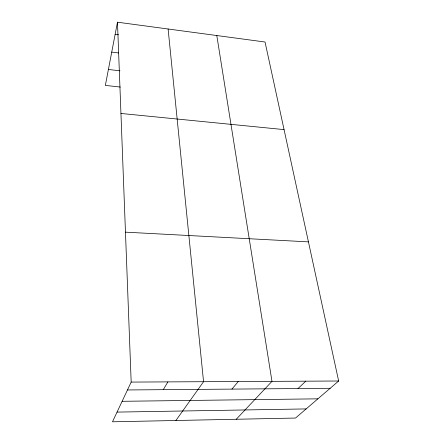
<?xml version="1.0" encoding="UTF-8"?>
<svg xmlns="http://www.w3.org/2000/svg" width="444" height="444" viewBox="0 0 444 444"><rect width="100%" height="100%" fill="white"/><g stroke="black" fill="none" stroke-linecap="round" stroke-linejoin="round"><path stroke-width="0.67" d="M117.471 22.2L131.174 382.084L112.487 421.8L295.51 418.048L338.655 381.008L265.04 42.014L117.471 22.2L105.345 85.409L120.385 87.052M163.27 389.666L167.882 381.896M175.891 420.501L203.557 381.712L168.109 28.999M231.962 389.099L238.245 381.529M236.258 419.264L271.978 381.357L216.8 35.537M297.996 388.556L305.783 381.18M117.055 412.099L306.138 408.924M122.128 401.304L317.887 398.834M127.467 389.965L330.17 388.295M131.174 382.084L338.655 381.008M125.463 232.157L308.441 241.869M120.946 113.459L284.06 129.609M108.403 69.469L119.98 70.807M111.733 52.126L118.526 52.958M115.146 34.316L118.542 34.76"/></g></svg>
